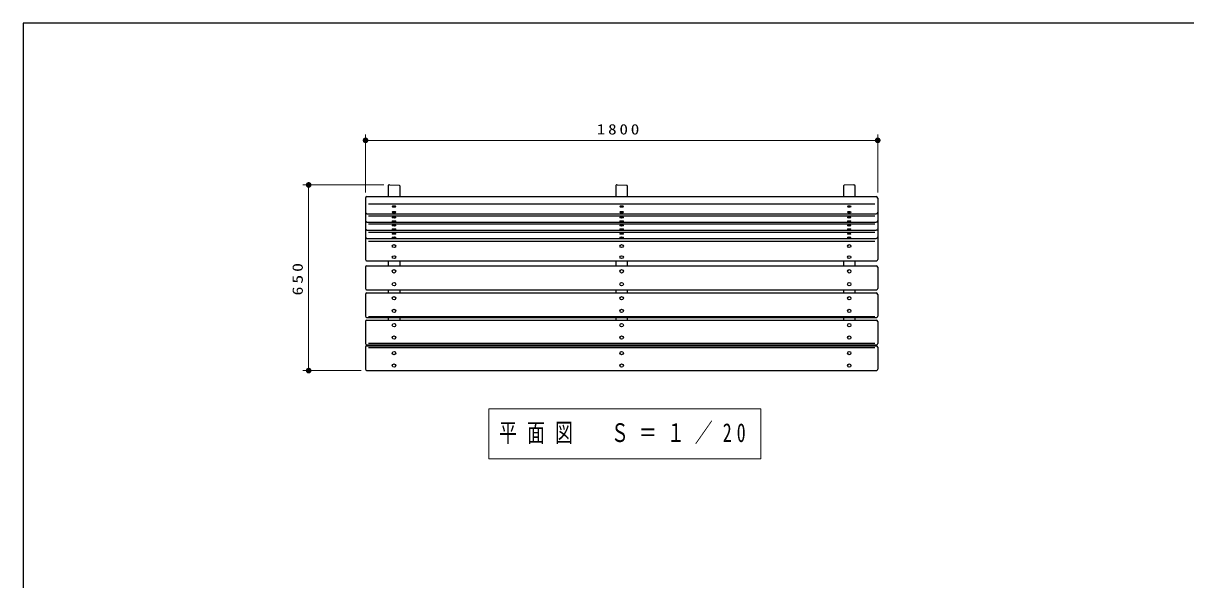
# Model space of a CAD drawing. Units: millimetres on the paper, scale 1:20. Extents: x -365 to 0, y -6 to 257.
# Drawn here: x -365 to -160.7, y 159.2 to 257 of the extents above; entities that cross this region are included whole.
import ezdxf

# ---------------------------------------------------------------- set-up
doc = ezdxf.new("R2010")
doc.units = ezdxf.units.MM
doc.layers.add('1_20', color=3, linetype='Continuous', lineweight=25)
doc.layers.add('NAKAMURA図枠', color=7, linetype='Continuous', lineweight=13)
doc.styles.add('ＭＳ ゴシック', font='')
doc.styles.get('ＭＳ ゴシック').set_extended_font_data('MS Gothic')

# ---------------------------------------------------------------- blocks, each defined once
blk = doc.blocks.new('filled_dot')
at = {"color": 0, "linetype": 'Continuous', "lineweight": -2, "const_width": 1.25}
blk.add_lwpolyline([(-0.625, 0, 1), (0.625, 0, 1)], format="xyb", close=True, dxfattribs=at)

msp = doc.modelspace()

# ---------------------------------------------------------------- linework, layer by layer
at = {"layer": '1_20', "color": 7, "lineweight": 13}
for p, q in [((-304.846, 227.295), (-304.846, 237.431)), ((-214.846, 227.295), (-214.846, 237.431)), ((-304.846, 236.431), (-214.846, 236.431)), ((-301.646, 228.598), (-315.846, 228.598)), ((-314.846, 195.983), (-314.846, 228.598)), ((-305.596, 195.983), (-315.846, 195.983)), ((-283.182, 189.297), (-283.182, 180.497)), ((-235.382, 189.297), (-283.182, 189.297)), ((-235.382, 180.497), (-235.382, 189.297)), ((-283.182, 180.497), (-235.382, 180.497))]:
    msp.add_line(p, q, dxfattribs=at)
at = {"layer": '1_20'}
for p, q in [((-300.846, 228.494), (-300.846, 226.545)), ((-300.646, 228.599), (-300.75, 228.595)), ((-300.646, 228.599), (-298.942, 228.531)), ((-298.846, 228.43), (-298.846, 226.545)), ((-260.846, 228.494), (-260.846, 226.545)), ((-260.646, 228.599), (-260.75, 228.595)), ((-260.646, 228.599), (-258.942, 228.53)), ((-258.846, 228.43), (-258.846, 226.545)), ((-220.846, 228.43), (-220.846, 226.545)), ((-219.046, 228.599), (-220.75, 228.531)), ((-219.046, 228.599), (-218.942, 228.595)), ((-218.846, 228.494), (-218.846, 226.545)), ((-304.846, 226.295), (-304.846, 215.491)), ((-304.596, 226.545), (-215.096, 226.545)), ((-304.346, 225.252), (-215.346, 225.252)), ((-214.846, 226.295), (-214.846, 215.491)), ((-304.596, 223.537), (-215.096, 223.537)), ((-304.346, 223.159), (-215.346, 223.159)), ((-304.596, 222.073), (-215.096, 222.073)), ((-304.596, 220.666), (-215.096, 220.666)), ((-304.346, 221.752), (-215.346, 221.752)), ((-304.596, 219.216), (-215.096, 219.216)), ((-304.346, 220.303), (-215.346, 220.303)), ((-304.346, 218.71), (-215.346, 218.71)), ((-304.596, 215.241), (-215.096, 215.241)), ((-300.846, 215.241), (-300.846, 214.412)), ((-298.846, 215.241), (-298.846, 214.412)), ((-260.846, 215.241), (-260.846, 214.412)), ((-258.846, 215.241), (-258.846, 214.412)), ((-220.846, 215.241), (-220.846, 214.412)), ((-218.846, 215.241), (-218.846, 214.412)), ((-304.846, 214.162), (-304.846, 210.396)), ((-304.596, 214.412), (-215.096, 214.412)), ((-214.846, 214.162), (-214.846, 210.396)), ((-304.846, 209.375), (-304.846, 205.546)), ((-304.596, 210.146), (-215.096, 210.146)), ((-304.596, 209.625), (-215.096, 209.625)), ((-304.346, 210.174), (-215.346, 210.174)), ((-300.846, 210.146), (-300.846, 209.625)), ((-298.846, 210.146), (-298.846, 209.625)), ((-260.846, 210.146), (-260.846, 209.625)), ((-258.846, 210.146), (-258.846, 209.625)), ((-220.846, 210.146), (-220.846, 209.625)), ((-218.846, 210.146), (-218.846, 209.625)), ((-214.846, 209.375), (-214.846, 205.546)), ((-304.846, 204.585), (-304.846, 200.736)), ((-304.596, 205.296), (-215.096, 205.296)), ((-304.596, 204.835), (-215.096, 204.835)), ((-304.346, 205.469), (-215.346, 205.469)), ((-300.846, 205.296), (-300.846, 204.835)), ((-298.846, 205.296), (-298.846, 204.835)), ((-260.846, 205.296), (-260.846, 204.835)), ((-258.846, 205.296), (-258.846, 204.835)), ((-220.846, 205.296), (-220.846, 204.835)), ((-218.846, 205.296), (-218.846, 204.835)), ((-214.846, 204.585), (-214.846, 200.736)), ((-304.596, 200.486), (-215.096, 200.486)), ((-304.596, 200.331), (-215.096, 200.331)), ((-304.346, 200.805), (-215.346, 200.805)), ((-303.596, 200.486), (-303.596, 200.331)), ((-303.096, 200.486), (-303.096, 200.331)), ((-301.846, 200.486), (-301.846, 200.331)), ((-300.846, 200.486), (-300.846, 200.331)), ((-298.846, 200.486), (-298.846, 200.331)), ((-297.846, 200.486), (-297.846, 200.331)), ((-296.596, 200.486), (-296.596, 200.331)), ((-296.096, 200.486), (-296.096, 200.331)), ((-263.596, 200.486), (-263.596, 200.331)), ((-263.096, 200.486), (-263.096, 200.331)), ((-261.846, 200.486), (-261.846, 200.331)), ((-260.846, 200.486), (-260.846, 200.331)), ((-258.846, 200.486), (-258.846, 200.331)), ((-257.846, 200.486), (-257.846, 200.331)), ((-256.596, 200.486), (-256.596, 200.331)), ((-256.096, 200.486), (-256.096, 200.331)), ((-223.596, 200.486), (-223.596, 200.331)), ((-223.096, 200.486), (-223.096, 200.331)), ((-221.846, 200.486), (-221.846, 200.331)), ((-220.846, 200.486), (-220.846, 200.331)), ((-218.846, 200.486), (-218.846, 200.331)), ((-217.846, 200.486), (-217.846, 200.331)), ((-216.596, 200.486), (-216.596, 200.331)), ((-216.096, 200.486), (-216.096, 200.331)), ((-304.846, 200.081), (-304.846, 196.233)), ((-304.346, 200.047), (-215.346, 200.047)), ((-214.846, 200.081), (-214.846, 196.233)), ((-304.596, 195.983), (-215.096, 195.983))]:
    msp.add_line(p, q, dxfattribs=at)
for centre, radius, start, end in [((-300.746, 228.494), 0.1, 92.29061, 180), ((-298.946, 228.43), 0.1, 359.99999, 87.70941), ((-260.746, 228.494), 0.1, 92.29061, 180), ((-258.946, 228.43), 0.1, 359.99999, 87.70941), ((-220.746, 228.43), 0.1, 92.29055, 179.99998), ((-218.946, 228.494), 0.1, 359.99996, 87.70936), ((-304.596, 226.295), 0.25, 89.99998, 179.99996), ((-215.096, 226.295), 0.25, 0, 89.99998), ((-304.596, 223.787), 0.25, 179.99998, 270.00002), ((-215.096, 223.787), 0.25, 269.99996, 0), ((-304.596, 222.323), 0.25, 179.99998, 270.00002), ((-304.596, 220.916), 0.25, 179.99998, 270.00002), ((-215.096, 222.323), 0.25, 269.99996, 0), ((-215.096, 220.916), 0.25, 269.99996, 0), ((-304.596, 219.466), 0.25, 179.99998, 270.00002), ((-215.096, 219.466), 0.25, 269.99996, 0), ((-304.596, 215.491), 0.25, 179.99998, 270.00002), ((-215.096, 215.491), 0.25, 269.99996, 0), ((-304.596, 214.162), 0.25, 89.99998, 179.99996), ((-215.096, 214.162), 0.25, 0, 89.99998), ((-304.596, 210.396), 0.25, 179.99998, 270.00002), ((-304.596, 209.375), 0.25, 89.99998, 179.99996), ((-215.096, 210.396), 0.25, 269.99996, 0), ((-215.096, 209.375), 0.25, 0, 89.99998), ((-304.596, 205.546), 0.25, 179.99998, 270.00002), ((-304.596, 204.585), 0.25, 89.99998, 179.99996), ((-215.096, 205.546), 0.25, 269.99996, 0), ((-215.096, 204.585), 0.25, 0, 89.99998), ((-304.596, 200.736), 0.25, 179.99998, 270.00002), ((-304.596, 200.081), 0.25, 89.99998, 179.99996), ((-215.096, 200.736), 0.25, 269.99996, 0), ((-215.096, 200.081), 0.25, 0, 89.99998), ((-304.596, 196.233), 0.25, 179.99998, 270.00002), ((-215.096, 196.233), 0.25, 269.99996, 0)]:
    msp.add_arc(centre, radius, start, end, dxfattribs=at)
for centre, ratio in [((-299.846, 224.808), 0.443519), ((-259.846, 224.808), 0.443519), ((-219.846, 224.808), 0.443497), ((-299.846, 223.81), 0.443519), ((-299.846, 222.875), 0.284267), ((-259.846, 223.81), 0.443519), ((-259.846, 222.875), 0.284267), ((-219.846, 223.81), 0.443497), ((-219.846, 222.875), 0.284253), ((-299.846, 222.236), 0.284217), ((-299.846, 221.468), 0.284267), ((-299.846, 220.829), 0.284267), ((-259.846, 222.236), 0.284217), ((-259.846, 221.468), 0.284267), ((-259.846, 220.829), 0.284267), ((-219.846, 222.236), 0.284203), ((-219.846, 221.468), 0.284253), ((-219.846, 220.829), 0.284253), ((-299.846, 220.019), 0.284217), ((-299.846, 219.379), 0.284217), ((-259.846, 220.019), 0.284217), ((-259.846, 219.379), 0.284217), ((-219.846, 220.019), 0.284203), ((-219.846, 219.379), 0.284203), ((-299.846, 217.85), 0.859721), ((-259.846, 217.85), 0.859721), ((-219.846, 217.85), 0.859678), ((-299.846, 215.916), 0.859721), ((-259.846, 215.916), 0.859721), ((-219.846, 215.916), 0.859678), ((-299.846, 213.423), 0.999747), ((-259.846, 213.423), 0.999747), ((-219.846, 213.423), 0.999697), ((-299.846, 211.173), 0.999747), ((-259.846, 211.173), 0.999747), ((-219.846, 211.173), 0.999697), ((-299.846, 208.692), 0.991913), ((-259.846, 208.692), 0.991913), ((-219.846, 208.692), 0.991864), ((-299.846, 206.46), 0.991913), ((-259.846, 206.46), 0.991913), ((-219.846, 206.46), 0.991864), ((-299.846, 203.966), 0.972484), ((-259.846, 203.966), 0.972484), ((-219.846, 203.966), 0.972435), ((-299.846, 201.777), 0.972484), ((-259.846, 201.777), 0.972484), ((-219.846, 201.777), 0.972435), ((-299.846, 199.069), 0.97813), ((-259.846, 199.069), 0.97813), ((-219.846, 199.069), 0.978081), ((-299.846, 196.868), 0.97813), ((-259.846, 196.868), 0.97813), ((-219.846, 196.868), 0.978081)]:
    msp.add_ellipse(centre, major_axis=(0.3, 0), ratio=ratio, dxfattribs=at)
at = {"layer": 'NAKAMURA図枠', "color": 20, "lineweight": 25}
for p, q in [((-365, 257), (-365, 0)), ((0, 257), (-365, 257))]:
    msp.add_line(p, q, dxfattribs=at)

# ---------------------------------------------------------------- block references
at = {"layer": '1_20', "color": 7, "lineweight": 13, "xscale": 0.4, "yscale": 0.4}
msp.add_blockref('filled_dot', (-304.846, 236.431), dxfattribs=at)
for p, rotation in [((-214.846, 236.431), 180), ((-314.846, 228.598), 270), ((-314.846, 195.983), 90)]:
    msp.add_blockref('filled_dot', p, dxfattribs=dict(at, rotation=rotation))

# ---------------------------------------------------------------- texts
at = {"layer": '1_20', "color": 7, "style": 'ＭＳ ゴシック'}
for s, insert, char_height, attachment_point in [('\\T1.33;\\W1.2;1800', (-260.231, 237.431), 1.833, 8), ('\\T1.56;\\W0.7;平面図\u3000Ｓ＝１／20', (-259.282, 184.897), 3.299, 5)]:
    msp.add_mtext(s, dxfattribs=dict(at, insert=insert, char_height=char_height, attachment_point=attachment_point))
at = {"layer": '1_20', "color": 7, "insert": (-315.846, 212.291), "char_height": 1.833, "attachment_point": 8, "rotation": 90, "style": 'ＭＳ ゴシック'}
msp.add_mtext('\\T1.33;\\W1.25;650', dxfattribs=at)

doc.saveas('drawing.dxf')
